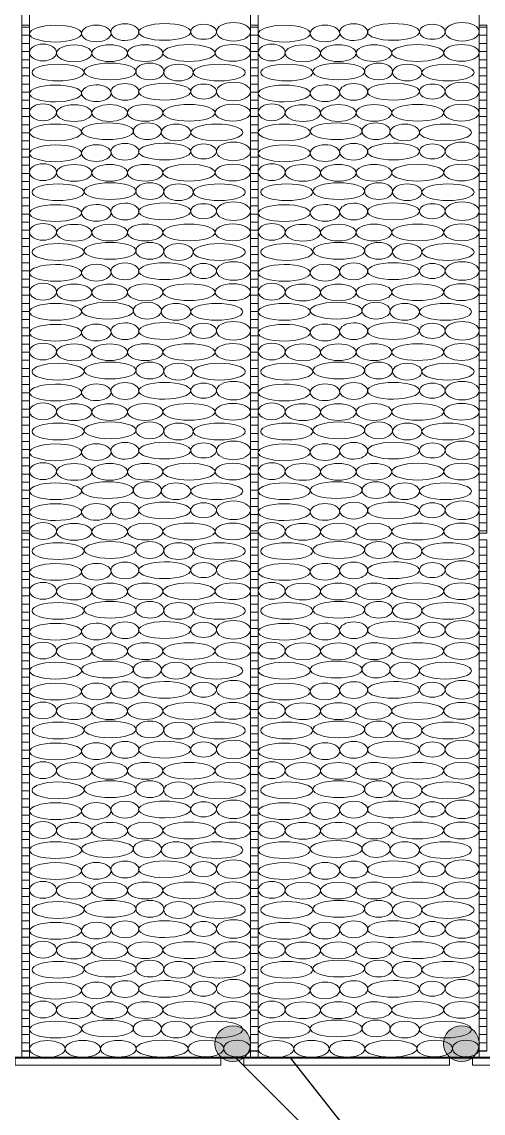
# Model space of a CAD drawing. Header units: inches. Extents: x 523 to 1492, y 69 to 539.
# Drawn here: x 622.85 to 626.46, y 379.44 to 387.97 of the extents above; entities that cross this region are included whole.
import ezdxf

# ---------------------------------------------------------------- set-up
doc = ezdxf.new("R2010")
doc.units = ezdxf.units.IN
doc.header["$MEASUREMENT"] = 0
pattern_1 = [(0, (44.6572, 0.01436), (1e-16, 0.3175), [])]
pattern_2 = [(0, (53.58904, 0.01436), (1e-16, 0.3175), [])]
pattern_3 = [(0, (62.52087, 0.01436), (1e-16, 0.3175), [])]

# ---------------------------------------------------------------- blocks, each defined once
blk = doc.blocks.new('S - 140')
at = {"linetype": 'ByBlock', "lineweight": 15}
h = blk.add_hatch(color=7, dxfattribs=at)
edge = h.paths.add_edge_path()
edge.add_arc((1417, -1396.7), 70, 0, 360)
at = {"color": 7, "linetype": 'ByBlock', "lineweight": 15}
blk.add_circle((1417, -1396.7), 70, dxfattribs=at)
blk = doc.blocks.new('Бут.полосы')
at = {"linetype": 'ByBlock', "lineweight": 15}
h = blk.add_hatch(dxfattribs=at)
h.set_pattern_fill('ANSI31', color=22, scale=0.1, angle=315, style=0)
h.set_pattern_definition(pattern_1)
h.paths.add_polyline_path([(1999.92, -4735.691), (1999.62, -4735.691), (1999.62, -4755.546), (1999.92, -4755.546)])
h = blk.add_hatch(dxfattribs=at)
h.set_pattern_fill('ANSI31', color=22, scale=0.1, angle=315, style=0)
h.set_pattern_definition(pattern_2)
h.paths.add_polyline_path([(2008.852, -4735.691), (2008.552, -4735.691), (2008.552, -4755.546), (2008.852, -4755.546)])
h = blk.add_hatch(dxfattribs=at)
h.set_pattern_fill('ANSI31', color=22, scale=0.1, angle=315, style=0)
h.set_pattern_definition(pattern_3)
h.paths.add_polyline_path([(2017.784, -4735.691), (2017.484, -4735.691), (2017.484, -4755.546), (2017.784, -4755.546)])
h = blk.add_hatch(dxfattribs=at)
h.set_pattern_fill('ANSI31', color=22, scale=0.1, angle=315, style=0)
h.set_pattern_definition(pattern_1)
h.paths.add_polyline_path([(1999.92, -4755.806), (1999.62, -4755.806), (1999.62, -4775.784), (1999.92, -4775.784)])
h = blk.add_hatch(dxfattribs=at)
h.set_pattern_fill('ANSI31', color=22, scale=0.1, angle=315, style=0)
h.set_pattern_definition(pattern_2)
h.paths.add_polyline_path([(2008.852, -4755.806), (2008.552, -4755.806), (2008.552, -4775.784), (2008.852, -4775.784)])
h = blk.add_hatch(dxfattribs=at)
h.set_pattern_fill('ANSI31', color=22, scale=0.1, angle=315, style=0)
h.set_pattern_definition(pattern_3)
h.paths.add_polyline_path([(2017.784, -4755.806), (2017.484, -4755.806), (2017.484, -4775.784), (2017.784, -4775.784)])
at = {"color": 7, "linetype": 'ByBlock', "lineweight": 15}
for points in [[(1990.988, -4776.027), (1999.62, -4776.027), (1999.62, -4691.934), (1990.988, -4691.934)], [(1999.92, -4776.027), (2008.552, -4776.027), (2008.552, -4691.934), (1999.92, -4691.934)], [(2008.852, -4776.027), (2017.484, -4776.027), (2017.484, -4691.934), (2008.852, -4691.934)]]:
    blk.add_lwpolyline(points, close=True, dxfattribs=at)
at = {"color": 22, "linetype": 'ByBlock', "lineweight": 15}
for points in [[(1999.92, -4735.691), (1999.62, -4735.691), (1999.62, -4755.546), (1999.92, -4755.546)], [(2008.852, -4735.691), (2008.552, -4735.691), (2008.552, -4755.546), (2008.852, -4755.546)], [(2017.784, -4735.691), (2017.484, -4735.691), (2017.484, -4755.546), (2017.784, -4755.546)], [(1999.92, -4755.806), (1999.62, -4755.806), (1999.62, -4775.784), (1999.92, -4775.784)], [(2008.852, -4755.806), (2008.552, -4755.806), (2008.552, -4775.784), (2008.852, -4775.784)], [(2017.784, -4755.806), (2017.484, -4755.806), (2017.484, -4775.784), (2017.784, -4775.784)], [(2007.385, -4776.327), (2007.385, -4776.027), (1999.358, -4776.027), (1999.358, -4776.327)], [(2016.317, -4776.327), (2016.317, -4776.027), (2008.29, -4776.027), (2008.29, -4776.327)], [(2025.249, -4776.327), (2025.249, -4776.027), (2017.221, -4776.027), (2017.221, -4776.327)]]:
    blk.add_lwpolyline(points, close=True, dxfattribs=at)
at = {"color": 253, "linetype": 'ByBlock', "lineweight": 15, "extrusion": (0, 0, -1)}
for centre, major_axis, ratio in [((2000.936, -4736.021), (-1.016, -0.005), 0.322367), ((2003.646, -4735.962), (-0.549, -0.003), 0.596748), ((2005.198, -4735.954), (-1.016, -0.005), 0.322367), ((2009.868, -4736.021), (-1.016, -0.005), 0.322367), ((2012.578, -4735.962), (-0.549, -0.003), 0.596748), ((2014.13, -4735.954), (-1.016, -0.005), 0.322367), ((2005.738, -4737.543), (-0.575, 0), 0.569135), ((2014.67, -4737.543), (-0.575, 0), 0.569135), ((2003.646, -4738.298), (-0.549, -0.003), 0.596748), ((2005.198, -4738.29), (-1.016, -0.005), 0.322367), ((2012.578, -4738.298), (-0.549, -0.003), 0.596748), ((2014.13, -4738.29), (-1.016, -0.005), 0.322367), ((2000.936, -4738.358), (-1.016, -0.005), 0.322367), ((2009.868, -4738.358), (-1.016, -0.005), 0.322367), ((2005.639, -4739.88), (-0.575, 0), 0.569135), ((2014.571, -4739.88), (-0.575, 0), 0.569135), ((2000.936, -4740.697), (-1.016, -0.005), 0.322367), ((2003.646, -4740.637), (-0.549, -0.003), 0.596748), ((2005.198, -4740.629), (-1.016, -0.005), 0.322367), ((2009.868, -4740.697), (-1.016, -0.005), 0.322367), ((2012.578, -4740.637), (-0.549, -0.003), 0.596748), ((2014.13, -4740.629), (-1.016, -0.005), 0.322367), ((2005.738, -4742.219), (-0.575, 0), 0.569135), ((2014.67, -4742.219), (-0.575, 0), 0.569135), ((2003.646, -4742.974), (-0.549, -0.003), 0.596748), ((2005.198, -4742.966), (-1.016, -0.005), 0.322367), ((2012.578, -4742.974), (-0.549, -0.003), 0.596748), ((2014.13, -4742.966), (-1.016, -0.005), 0.322367), ((2000.936, -4743.033), (-1.016, -0.005), 0.322367), ((2009.868, -4743.033), (-1.016, -0.005), 0.322367), ((2005.738, -4744.556), (-0.575, 0), 0.569135), ((2014.67, -4744.556), (-0.575, 0), 0.569135), ((2000.936, -4745.37), (-1.016, -0.005), 0.322367), ((2003.646, -4745.311), (-0.549, -0.003), 0.596748), ((2005.198, -4745.303), (-1.016, -0.005), 0.322367), ((2009.868, -4745.37), (-1.016, -0.005), 0.322367), ((2012.578, -4745.311), (-0.549, -0.003), 0.596748), ((2014.13, -4745.303), (-1.016, -0.005), 0.322367), ((2005.639, -4746.892), (-0.575, 0), 0.569135), ((2014.571, -4746.892), (-0.575, 0), 0.569135), ((2000.936, -4747.709), (-1.016, -0.005), 0.322367), ((2003.646, -4747.65), (-0.549, -0.003), 0.596748), ((2005.198, -4747.642), (-1.016, -0.005), 0.322367), ((2009.868, -4747.709), (-1.016, -0.005), 0.322367), ((2012.578, -4747.65), (-0.549, -0.003), 0.596748), ((2014.13, -4747.642), (-1.016, -0.005), 0.322367), ((2005.738, -4749.231), (-0.575, 0), 0.569135), ((2014.67, -4749.231), (-0.575, 0), 0.569135), ((2000.936, -4750.046), (-1.016, -0.005), 0.322367), ((2003.646, -4749.986), (-0.549, -0.003), 0.596748), ((2005.198, -4749.978), (-1.016, -0.005), 0.322367), ((2009.868, -4750.046), (-1.016, -0.005), 0.322367), ((2012.578, -4749.986), (-0.549, -0.003), 0.596748), ((2014.13, -4749.978), (-1.016, -0.005), 0.322367), ((2005.738, -4751.568), (-0.575, 0), 0.569135), ((2014.67, -4751.568), (-0.575, 0), 0.569135), ((2000.936, -4752.382), (-1.016, -0.005), 0.322367), ((2003.646, -4752.323), (-0.549, -0.003), 0.596748), ((2005.198, -4752.315), (-1.016, -0.005), 0.322367), ((2009.868, -4752.382), (-1.016, -0.005), 0.322367), ((2012.578, -4752.323), (-0.549, -0.003), 0.596748), ((2014.13, -4752.315), (-1.016, -0.005), 0.322367), ((2005.639, -4753.905), (-0.575, 0), 0.569135), ((2014.571, -4753.905), (-0.575, 0), 0.569135), ((2000.936, -4754.721), (-1.016, -0.005), 0.322367), ((2003.646, -4754.662), (-0.549, -0.003), 0.596748), ((2005.198, -4754.654), (-1.016, -0.005), 0.322367), ((2009.868, -4754.721), (-1.016, -0.005), 0.322367), ((2012.578, -4754.662), (-0.549, -0.003), 0.596748), ((2014.13, -4754.654), (-1.016, -0.005), 0.322367), ((2005.738, -4756.244), (-0.575, 0), 0.569135), ((2014.67, -4756.244), (-0.575, 0), 0.569135), ((2000.936, -4757.058), (-1.016, -0.005), 0.322367), ((2003.646, -4756.999), (-0.549, -0.003), 0.596748), ((2005.198, -4756.991), (-1.016, -0.005), 0.322367), ((2009.868, -4757.058), (-1.016, -0.005), 0.322367), ((2012.578, -4756.999), (-0.549, -0.003), 0.596748), ((2014.13, -4756.991), (-1.016, -0.005), 0.322367), ((2005.738, -4758.58), (-0.575, 0), 0.569135), ((2014.67, -4758.58), (-0.575, 0), 0.569135), ((2000.936, -4759.395), (-1.016, -0.005), 0.322367), ((2003.646, -4759.336), (-0.549, -0.003), 0.596748), ((2005.198, -4759.327), (-1.016, -0.005), 0.322367), ((2009.868, -4759.395), (-1.016, -0.005), 0.322367), ((2012.578, -4759.336), (-0.549, -0.003), 0.596748), ((2014.13, -4759.327), (-1.016, -0.005), 0.322367), ((2005.639, -4760.917), (-0.575, 0), 0.569135), ((2014.571, -4760.917), (-0.575, 0), 0.569135), ((2000.936, -4761.734), (-1.016, -0.005), 0.322367), ((2003.646, -4761.675), (-0.549, -0.003), 0.596748), ((2005.198, -4761.667), (-1.016, -0.005), 0.322367), ((2009.868, -4761.734), (-1.016, -0.005), 0.322367), ((2012.578, -4761.675), (-0.549, -0.003), 0.596748), ((2014.13, -4761.667), (-1.016, -0.005), 0.322367), ((2005.738, -4763.256), (-0.575, 0), 0.569135), ((2014.67, -4763.256), (-0.575, 0), 0.569135), ((2000.936, -4764.071), (-1.016, -0.005), 0.322367), ((2003.646, -4764.011), (-0.549, -0.003), 0.596748), ((2005.198, -4764.003), (-1.016, -0.005), 0.322367), ((2009.868, -4764.071), (-1.016, -0.005), 0.322367), ((2012.578, -4764.011), (-0.549, -0.003), 0.596748), ((2014.13, -4764.003), (-1.016, -0.005), 0.322367), ((2005.738, -4765.593), (-0.575, 0), 0.569135), ((2014.67, -4765.593), (-0.575, 0), 0.569135), ((2000.936, -4766.407), (-1.016, -0.005), 0.322367), ((2003.646, -4766.348), (-0.549, -0.003), 0.596748), ((2005.198, -4766.34), (-1.016, -0.005), 0.322367), ((2009.868, -4766.407), (-1.016, -0.005), 0.322367), ((2012.578, -4766.348), (-0.549, -0.003), 0.596748), ((2014.13, -4766.34), (-1.016, -0.005), 0.322367), ((2005.639, -4767.929), (-0.575, 0), 0.569135), ((2014.571, -4767.929), (-0.575, 0), 0.569135), ((2000.936, -4768.746), (-1.016, -0.005), 0.322367), ((2003.646, -4768.687), (-0.549, -0.003), 0.596748), ((2005.198, -4768.679), (-1.016, -0.005), 0.322367), ((2009.868, -4768.746), (-1.016, -0.005), 0.322367), ((2012.578, -4768.687), (-0.549, -0.003), 0.596748), ((2014.13, -4768.679), (-1.016, -0.005), 0.322367), ((2005.738, -4770.269), (-0.575, 0), 0.569135), ((2014.67, -4770.269), (-0.575, 0), 0.569135), ((2000.936, -4771.083), (-1.016, -0.005), 0.322367), ((2003.646, -4771.024), (-0.549, -0.003), 0.596748), ((2005.198, -4771.016), (-1.016, -0.005), 0.322367), ((2009.868, -4771.083), (-1.016, -0.005), 0.322367), ((2012.578, -4771.024), (-0.549, -0.003), 0.596748), ((2014.13, -4771.016), (-1.016, -0.005), 0.322367), ((2005.738, -4772.605), (-0.575, 0), 0.569135), ((2014.67, -4772.605), (-0.575, 0), 0.569135), ((2000.936, -4773.42), (-1.016, -0.005), 0.322367), ((2003.646, -4773.36), (-0.549, -0.003), 0.596748), ((2005.198, -4773.352), (-1.016, -0.005), 0.322367), ((2009.868, -4773.42), (-1.016, -0.005), 0.322367), ((2012.578, -4773.36), (-0.549, -0.003), 0.596748), ((2014.13, -4773.352), (-1.016, -0.005), 0.322367), ((2005.639, -4774.942), (-0.575, 0), 0.569135), ((2014.571, -4774.942), (-0.575, 0), 0.569135)]:
    blk.add_ellipse(centre, major_axis=major_axis, ratio=ratio, dxfattribs=at)
at = {"color": 253, "linetype": 'ByBlock', "lineweight": 15}
for centre, major_axis, ratio in [((2002.527, -4736.013), (0.575, 0.003), 0.569135), ((2006.716, -4735.948), (-0.502, 0), 0.586261), ((2007.885, -4735.948), (-0.667, 0), 0.543772), ((2011.459, -4736.013), (0.575, 0.003), 0.569135), ((2015.648, -4735.948), (-0.502, 0), 0.586261), ((2016.817, -4735.948), (-0.667, 0), 0.543772), ((2000.448, -4736.757), (-0.525, 0), 0.625314), ((2001.663, -4736.789), (0.694, 0), 0.47197), ((2003.051, -4736.785), (0.694, 0), 0.47197), ((2004.438, -4736.781), (0.694, 0), 0.47197), ((2006.148, -4736.778), (1.016, 0), 0.322367), ((2007.858, -4736.774), (0.694, 0), 0.47197), ((2009.379, -4736.757), (-0.525, 0), 0.625314), ((2010.595, -4736.789), (0.694, 0), 0.47197), ((2011.982, -4736.785), (0.694, 0), 0.47197), ((2013.37, -4736.781), (0.694, 0), 0.47197), ((2015.08, -4736.778), (1.016, 0), 0.322367), ((2016.79, -4736.774), (0.694, 0), 0.47197), ((2001.035, -4737.543), (1.016, 0), 0.322367), ((2003.067, -4737.498), (1.016, 0), 0.322367), ((2004.619, -4737.498), (0.549, 0), 0.596748), ((2007.329, -4737.543), (1.016, 0), 0.322367), ((2009.967, -4737.543), (1.016, 0), 0.322367), ((2011.999, -4737.498), (1.016, 0), 0.322367), ((2013.55, -4737.498), (0.549, 0), 0.596748), ((2016.261, -4737.543), (1.016, 0), 0.322367), ((2006.716, -4738.284), (-0.502, 0), 0.586261), ((2007.885, -4738.284), (-0.667, 0), 0.543772), ((2015.648, -4738.284), (-0.502, 0), 0.586261), ((2016.817, -4738.284), (-0.667, 0), 0.543772), ((2002.527, -4738.349), (0.575, 0.003), 0.569135), ((2011.459, -4738.349), (0.575, 0.003), 0.569135), ((2000.448, -4739.094), (-0.525, 0), 0.625314), ((2001.663, -4739.125), (0.694, 0), 0.47197), ((2003.051, -4739.121), (0.694, 0), 0.47197), ((2004.438, -4739.118), (0.694, 0), 0.47197), ((2006.148, -4739.114), (1.016, 0), 0.322367), ((2007.858, -4739.111), (0.694, 0), 0.47197), ((2009.379, -4739.094), (-0.525, 0), 0.625314), ((2010.595, -4739.125), (0.694, 0), 0.47197), ((2011.982, -4739.121), (0.694, 0), 0.47197), ((2013.37, -4739.118), (0.694, 0), 0.47197), ((2015.08, -4739.114), (1.016, 0), 0.322367), ((2016.79, -4739.111), (0.694, 0), 0.47197), ((2000.936, -4739.88), (1.016, 0), 0.322367), ((2002.968, -4739.835), (1.016, 0), 0.322367), ((2004.52, -4739.835), (0.549, 0), 0.596748), ((2007.23, -4739.88), (1.016, 0), 0.322367), ((2009.868, -4739.88), (1.016, 0), 0.322367), ((2011.9, -4739.835), (1.016, 0), 0.322367), ((2013.452, -4739.835), (0.549, 0), 0.596748), ((2016.162, -4739.88), (1.016, 0), 0.322367), ((2002.527, -4740.688), (0.575, 0.003), 0.569135), ((2006.716, -4740.623), (-0.502, 0), 0.586261), ((2007.885, -4740.623), (-0.667, 0), 0.543772), ((2011.459, -4740.688), (0.575, 0.003), 0.569135), ((2015.648, -4740.623), (-0.502, 0), 0.586261), ((2016.817, -4740.623), (-0.667, 0), 0.543772), ((2000.448, -4741.433), (-0.525, 0), 0.625314), ((2001.663, -4741.464), (0.694, 0), 0.47197), ((2003.051, -4741.461), (0.694, 0), 0.47197), ((2004.438, -4741.457), (0.694, 0), 0.47197), ((2006.148, -4741.454), (1.016, 0), 0.322367), ((2007.858, -4741.45), (0.694, 0), 0.47197), ((2009.379, -4741.433), (-0.525, 0), 0.625314), ((2010.595, -4741.464), (0.694, 0), 0.47197), ((2011.982, -4741.461), (0.694, 0), 0.47197), ((2013.37, -4741.457), (0.694, 0), 0.47197), ((2015.08, -4741.454), (1.016, 0), 0.322367), ((2016.79, -4741.45), (0.694, 0), 0.47197), ((2001.035, -4742.219), (1.016, 0), 0.322367), ((2003.067, -4742.174), (1.016, 0), 0.322367), ((2004.619, -4742.174), (0.549, 0), 0.596748), ((2007.329, -4742.219), (1.016, 0), 0.322367), ((2009.967, -4742.219), (1.016, 0), 0.322367), ((2011.999, -4742.174), (1.016, 0), 0.322367), ((2013.55, -4742.174), (0.549, 0), 0.596748), ((2016.261, -4742.219), (1.016, 0), 0.322367), ((2006.716, -4742.96), (-0.502, 0), 0.586261), ((2007.885, -4742.96), (-0.667, 0), 0.543772), ((2015.648, -4742.96), (-0.502, 0), 0.586261), ((2016.817, -4742.96), (-0.667, 0), 0.543772), ((2002.527, -4743.025), (0.575, 0.003), 0.569135), ((2011.459, -4743.025), (0.575, 0.003), 0.569135), ((2000.448, -4743.77), (-0.525, 0), 0.625314), ((2001.663, -4743.801), (0.694, 0), 0.47197), ((2003.051, -4743.797), (0.694, 0), 0.47197), ((2004.438, -4743.793), (0.694, 0), 0.47197), ((2006.148, -4743.79), (1.016, 0), 0.322367), ((2007.858, -4743.787), (0.694, 0), 0.47197), ((2009.379, -4743.77), (-0.525, 0), 0.625314), ((2010.595, -4743.801), (0.694, 0), 0.47197), ((2011.982, -4743.797), (0.694, 0), 0.47197), ((2013.37, -4743.793), (0.694, 0), 0.47197), ((2015.08, -4743.79), (1.016, 0), 0.322367), ((2016.79, -4743.787), (0.694, 0), 0.47197), ((2001.035, -4744.556), (1.016, 0), 0.322367), ((2003.067, -4744.51), (1.016, 0), 0.322367), ((2004.619, -4744.51), (0.549, 0), 0.596748), ((2007.329, -4744.556), (1.016, 0), 0.322367), ((2009.967, -4744.556), (1.016, 0), 0.322367), ((2011.999, -4744.51), (1.016, 0), 0.322367), ((2013.55, -4744.51), (0.549, 0), 0.596748), ((2016.261, -4744.556), (1.016, 0), 0.322367), ((2002.527, -4745.362), (0.575, 0.003), 0.569135), ((2006.716, -4745.297), (-0.502, 0), 0.586261), ((2007.885, -4745.297), (-0.667, 0), 0.543772), ((2011.459, -4745.362), (0.575, 0.003), 0.569135), ((2015.648, -4745.297), (-0.502, 0), 0.586261), ((2016.817, -4745.297), (-0.667, 0), 0.543772), ((2000.448, -4746.107), (-0.525, 0), 0.625314), ((2001.663, -4746.138), (0.694, 0), 0.47197), ((2003.051, -4746.134), (0.694, 0), 0.47197), ((2004.438, -4746.13), (0.694, 0), 0.47197), ((2006.148, -4746.127), (1.016, 0), 0.322367), ((2007.858, -4746.123), (0.694, 0), 0.47197), ((2009.379, -4746.107), (-0.525, 0), 0.625314), ((2010.595, -4746.138), (0.694, 0), 0.47197), ((2011.982, -4746.134), (0.694, 0), 0.47197), ((2013.37, -4746.13), (0.694, 0), 0.47197), ((2015.08, -4746.127), (1.016, 0), 0.322367), ((2016.79, -4746.123), (0.694, 0), 0.47197), ((2002.968, -4746.847), (1.016, 0), 0.322367), ((2004.52, -4746.847), (0.549, 0), 0.596748), ((2011.9, -4746.847), (1.016, 0), 0.322367), ((2013.452, -4746.847), (0.549, 0), 0.596748), ((2000.936, -4746.892), (1.016, 0), 0.322367), ((2007.23, -4746.892), (1.016, 0), 0.322367), ((2009.868, -4746.892), (1.016, 0), 0.322367), ((2016.162, -4746.892), (1.016, 0), 0.322367), ((2002.527, -4747.701), (0.575, 0.003), 0.569135), ((2006.716, -4747.636), (-0.502, 0), 0.586261), ((2007.885, -4747.636), (-0.667, 0), 0.543772), ((2011.459, -4747.701), (0.575, 0.003), 0.569135), ((2015.648, -4747.636), (-0.502, 0), 0.586261), ((2016.817, -4747.636), (-0.667, 0), 0.543772), ((2000.448, -4748.446), (-0.525, 0), 0.625314), ((2001.663, -4748.477), (0.694, 0), 0.47197), ((2003.051, -4748.473), (0.694, 0), 0.47197), ((2004.438, -4748.469), (0.694, 0), 0.47197), ((2006.148, -4748.466), (1.016, 0), 0.322367), ((2007.858, -4748.462), (0.694, 0), 0.47197), ((2009.379, -4748.446), (-0.525, 0), 0.625314), ((2010.595, -4748.477), (0.694, 0), 0.47197), ((2011.982, -4748.473), (0.694, 0), 0.47197), ((2013.37, -4748.469), (0.694, 0), 0.47197), ((2015.08, -4748.466), (1.016, 0), 0.322367), ((2016.79, -4748.462), (0.694, 0), 0.47197), ((2001.035, -4749.231), (1.016, 0), 0.322367), ((2003.067, -4749.186), (1.016, 0), 0.322367), ((2004.619, -4749.186), (0.549, 0), 0.596748), ((2007.329, -4749.231), (1.016, 0), 0.322367), ((2009.967, -4749.231), (1.016, 0), 0.322367), ((2011.999, -4749.186), (1.016, 0), 0.322367), ((2013.55, -4749.186), (0.549, 0), 0.596748), ((2016.261, -4749.231), (1.016, 0), 0.322367), ((2002.527, -4750.037), (0.575, 0.003), 0.569135), ((2006.716, -4749.972), (-0.502, 0), 0.586261), ((2007.885, -4749.972), (-0.667, 0), 0.543772), ((2011.459, -4750.037), (0.575, 0.003), 0.569135), ((2015.648, -4749.972), (-0.502, 0), 0.586261), ((2016.817, -4749.972), (-0.667, 0), 0.543772), ((2000.448, -4750.782), (-0.525, 0), 0.625314), ((2001.663, -4750.813), (0.694, 0), 0.47197), ((2003.051, -4750.81), (0.694, 0), 0.47197), ((2004.438, -4750.806), (0.694, 0), 0.47197), ((2006.148, -4750.803), (1.016, 0), 0.322367), ((2007.858, -4750.799), (0.694, 0), 0.47197), ((2009.379, -4750.782), (-0.525, 0), 0.625314), ((2010.595, -4750.813), (0.694, 0), 0.47197), ((2011.982, -4750.81), (0.694, 0), 0.47197), ((2013.37, -4750.806), (0.694, 0), 0.47197), ((2015.08, -4750.803), (1.016, 0), 0.322367), ((2016.79, -4750.799), (0.694, 0), 0.47197), ((2003.067, -4751.523), (1.016, 0), 0.322367), ((2004.619, -4751.523), (0.549, 0), 0.596748), ((2011.999, -4751.523), (1.016, 0), 0.322367), ((2013.55, -4751.523), (0.549, 0), 0.596748), ((2001.035, -4751.568), (1.016, 0), 0.322367), ((2007.329, -4751.568), (1.016, 0), 0.322367), ((2009.967, -4751.568), (1.016, 0), 0.322367), ((2016.261, -4751.568), (1.016, 0), 0.322367), ((2002.527, -4752.374), (0.575, 0.003), 0.569135), ((2006.716, -4752.309), (-0.502, 0), 0.586261), ((2007.885, -4752.309), (-0.667, 0), 0.543772), ((2011.459, -4752.374), (0.575, 0.003), 0.569135), ((2015.648, -4752.309), (-0.502, 0), 0.586261), ((2016.817, -4752.309), (-0.667, 0), 0.543772), ((2000.448, -4753.119), (-0.525, 0), 0.625314), ((2001.663, -4753.15), (0.694, 0), 0.47197), ((2003.051, -4753.146), (0.694, 0), 0.47197), ((2004.438, -4753.142), (0.694, 0), 0.47197), ((2006.148, -4753.139), (1.016, 0), 0.322367), ((2007.858, -4753.136), (0.694, 0), 0.47197), ((2009.379, -4753.119), (-0.525, 0), 0.625314), ((2010.595, -4753.15), (0.694, 0), 0.47197), ((2011.982, -4753.146), (0.694, 0), 0.47197), ((2013.37, -4753.142), (0.694, 0), 0.47197), ((2015.08, -4753.139), (1.016, 0), 0.322367), ((2016.79, -4753.136), (0.694, 0), 0.47197), ((2000.936, -4753.905), (1.016, 0), 0.322367), ((2002.968, -4753.859), (1.016, 0), 0.322367), ((2004.52, -4753.859), (0.549, 0), 0.596748), ((2007.23, -4753.905), (1.016, 0), 0.322367), ((2009.868, -4753.905), (1.016, 0), 0.322367), ((2011.9, -4753.859), (1.016, 0), 0.322367), ((2013.452, -4753.859), (0.549, 0), 0.596748), ((2016.162, -4753.905), (1.016, 0), 0.322367), ((2002.527, -4754.713), (0.575, 0.003), 0.569135), ((2006.716, -4754.648), (-0.502, 0), 0.586261), ((2007.885, -4754.648), (-0.667, 0), 0.543772), ((2011.459, -4754.713), (0.575, 0.003), 0.569135), ((2015.648, -4754.648), (-0.502, 0), 0.586261), ((2016.817, -4754.648), (-0.667, 0), 0.543772), ((2000.448, -4755.458), (-0.525, 0), 0.625314), ((2001.663, -4755.489), (0.694, 0), 0.47197), ((2003.051, -4755.485), (0.694, 0), 0.47197), ((2004.438, -4755.482), (0.694, 0), 0.47197), ((2006.148, -4755.478), (1.016, 0), 0.322367), ((2007.858, -4755.475), (0.694, 0), 0.47197), ((2009.379, -4755.458), (-0.525, 0), 0.625314), ((2010.595, -4755.489), (0.694, 0), 0.47197), ((2011.982, -4755.485), (0.694, 0), 0.47197), ((2013.37, -4755.482), (0.694, 0), 0.47197), ((2015.08, -4755.478), (1.016, 0), 0.322367), ((2016.79, -4755.475), (0.694, 0), 0.47197), ((2003.067, -4756.199), (1.016, 0), 0.322367), ((2004.619, -4756.199), (0.549, 0), 0.596748), ((2011.999, -4756.199), (1.016, 0), 0.322367), ((2013.55, -4756.199), (0.549, 0), 0.596748), ((2001.035, -4756.244), (1.016, 0), 0.322367), ((2007.329, -4756.244), (1.016, 0), 0.322367), ((2009.967, -4756.244), (1.016, 0), 0.322367), ((2016.261, -4756.244), (1.016, 0), 0.322367), ((2002.527, -4757.05), (0.575, 0.003), 0.569135), ((2006.716, -4756.985), (-0.502, 0), 0.586261), ((2007.885, -4756.985), (-0.667, 0), 0.543772), ((2011.459, -4757.05), (0.575, 0.003), 0.569135), ((2015.648, -4756.985), (-0.502, 0), 0.586261), ((2016.817, -4756.985), (-0.667, 0), 0.543772), ((2000.448, -4757.795), (-0.525, 0), 0.625314), ((2001.663, -4757.826), (0.694, 0), 0.47197), ((2003.051, -4757.822), (0.694, 0), 0.47197), ((2004.438, -4757.818), (0.694, 0), 0.47197), ((2006.148, -4757.815), (1.016, 0), 0.322367), ((2007.858, -4757.811), (0.694, 0), 0.47197), ((2009.379, -4757.795), (-0.525, 0), 0.625314), ((2010.595, -4757.826), (0.694, 0), 0.47197), ((2011.982, -4757.822), (0.694, 0), 0.47197), ((2013.37, -4757.818), (0.694, 0), 0.47197), ((2015.08, -4757.815), (1.016, 0), 0.322367), ((2016.79, -4757.811), (0.694, 0), 0.47197), ((2001.035, -4758.58), (1.016, 0), 0.322367), ((2003.067, -4758.535), (1.016, 0), 0.322367), ((2004.619, -4758.535), (0.549, 0), 0.596748), ((2007.329, -4758.58), (1.016, 0), 0.322367), ((2009.967, -4758.58), (1.016, 0), 0.322367), ((2011.999, -4758.535), (1.016, 0), 0.322367), ((2013.55, -4758.535), (0.549, 0), 0.596748), ((2016.261, -4758.58), (1.016, 0), 0.322367), ((2002.527, -4759.387), (0.575, 0.003), 0.569135), ((2006.716, -4759.321), (-0.502, 0), 0.586261), ((2007.885, -4759.321), (-0.667, 0), 0.543772), ((2011.459, -4759.387), (0.575, 0.003), 0.569135), ((2015.648, -4759.321), (-0.502, 0), 0.586261), ((2016.817, -4759.321), (-0.667, 0), 0.543772), ((2000.448, -4760.131), (-0.525, 0), 0.625314), ((2001.663, -4760.162), (0.694, 0), 0.47197), ((2003.051, -4760.159), (0.694, 0), 0.47197), ((2004.438, -4760.155), (0.694, 0), 0.47197), ((2006.148, -4760.152), (1.016, 0), 0.322367), ((2007.858, -4760.148), (0.694, 0), 0.47197), ((2009.379, -4760.131), (-0.525, 0), 0.625314), ((2010.595, -4760.162), (0.694, 0), 0.47197), ((2011.982, -4760.159), (0.694, 0), 0.47197), ((2013.37, -4760.155), (0.694, 0), 0.47197), ((2015.08, -4760.152), (1.016, 0), 0.322367), ((2016.79, -4760.148), (0.694, 0), 0.47197), ((2000.936, -4760.917), (1.016, 0), 0.322367), ((2002.968, -4760.872), (1.016, 0), 0.322367), ((2004.52, -4760.872), (0.549, 0), 0.596748), ((2007.23, -4760.917), (1.016, 0), 0.322367), ((2009.868, -4760.917), (1.016, 0), 0.322367), ((2011.9, -4760.872), (1.016, 0), 0.322367), ((2013.452, -4760.872), (0.549, 0), 0.596748), ((2016.162, -4760.917), (1.016, 0), 0.322367), ((2002.527, -4761.726), (0.575, 0.003), 0.569135), ((2006.716, -4761.661), (-0.502, 0), 0.586261), ((2007.885, -4761.661), (-0.667, 0), 0.543772), ((2011.459, -4761.726), (0.575, 0.003), 0.569135), ((2015.648, -4761.661), (-0.502, 0), 0.586261), ((2016.817, -4761.661), (-0.667, 0), 0.543772), ((2000.448, -4762.47), (-0.525, 0), 0.625314), ((2001.663, -4762.502), (0.694, 0), 0.47197), ((2003.051, -4762.498), (0.694, 0), 0.47197), ((2004.438, -4762.494), (0.694, 0), 0.47197), ((2006.148, -4762.491), (1.016, 0), 0.322367), ((2007.858, -4762.487), (0.694, 0), 0.47197), ((2009.379, -4762.47), (-0.525, 0), 0.625314), ((2010.595, -4762.502), (0.694, 0), 0.47197), ((2011.982, -4762.498), (0.694, 0), 0.47197), ((2013.37, -4762.494), (0.694, 0), 0.47197), ((2015.08, -4762.491), (1.016, 0), 0.322367), ((2016.79, -4762.487), (0.694, 0), 0.47197), ((2001.035, -4763.256), (1.016, 0), 0.322367), ((2003.067, -4763.211), (1.016, 0), 0.322367), ((2004.619, -4763.211), (0.549, 0), 0.596748), ((2007.329, -4763.256), (1.016, 0), 0.322367), ((2009.967, -4763.256), (1.016, 0), 0.322367), ((2011.999, -4763.211), (1.016, 0), 0.322367), ((2013.55, -4763.211), (0.549, 0), 0.596748), ((2016.261, -4763.256), (1.016, 0), 0.322367), ((2002.527, -4764.062), (0.575, 0.003), 0.569135), ((2006.716, -4763.997), (-0.502, 0), 0.586261), ((2007.885, -4763.997), (-0.667, 0), 0.543772), ((2011.459, -4764.062), (0.575, 0.003), 0.569135), ((2015.648, -4763.997), (-0.502, 0), 0.586261), ((2016.817, -4763.997), (-0.667, 0), 0.543772), ((2000.448, -4764.807), (-0.525, 0), 0.625314), ((2001.663, -4764.838), (0.694, 0), 0.47197), ((2003.051, -4764.834), (0.694, 0), 0.47197), ((2004.438, -4764.831), (0.694, 0), 0.47197), ((2006.148, -4764.828), (1.016, 0), 0.322367), ((2007.858, -4764.824), (0.694, 0), 0.47197), ((2009.379, -4764.807), (-0.525, 0), 0.625314), ((2010.595, -4764.838), (0.694, 0), 0.47197), ((2011.982, -4764.834), (0.694, 0), 0.47197), ((2013.37, -4764.831), (0.694, 0), 0.47197), ((2015.08, -4764.828), (1.016, 0), 0.322367), ((2016.79, -4764.824), (0.694, 0), 0.47197), ((2001.035, -4765.593), (1.016, 0), 0.322367), ((2003.067, -4765.548), (1.016, 0), 0.322367), ((2004.619, -4765.548), (0.549, 0), 0.596748), ((2007.329, -4765.593), (1.016, 0), 0.322367), ((2009.967, -4765.593), (1.016, 0), 0.322367), ((2011.999, -4765.548), (1.016, 0), 0.322367), ((2013.55, -4765.548), (0.549, 0), 0.596748), ((2016.261, -4765.593), (1.016, 0), 0.322367), ((2002.527, -4766.399), (0.575, 0.003), 0.569135), ((2006.716, -4766.334), (-0.502, 0), 0.586261), ((2007.885, -4766.334), (-0.667, 0), 0.543772), ((2011.459, -4766.399), (0.575, 0.003), 0.569135), ((2015.648, -4766.334), (-0.502, 0), 0.586261), ((2016.817, -4766.334), (-0.667, 0), 0.543772), ((2000.448, -4767.144), (-0.525, 0), 0.625314), ((2001.663, -4767.175), (0.694, 0), 0.47197), ((2003.051, -4767.171), (0.694, 0), 0.47197), ((2004.438, -4767.167), (0.694, 0), 0.47197), ((2006.148, -4767.164), (1.016, 0), 0.322367), ((2007.858, -4767.161), (0.694, 0), 0.47197), ((2009.379, -4767.144), (-0.525, 0), 0.625314), ((2010.595, -4767.175), (0.694, 0), 0.47197), ((2011.982, -4767.171), (0.694, 0), 0.47197), ((2013.37, -4767.167), (0.694, 0), 0.47197), ((2015.08, -4767.164), (1.016, 0), 0.322367), ((2016.79, -4767.161), (0.694, 0), 0.47197), ((2000.936, -4767.929), (1.016, 0), 0.322367), ((2002.968, -4767.884), (1.016, 0), 0.322367), ((2004.52, -4767.884), (0.549, 0), 0.596748), ((2007.23, -4767.929), (1.016, 0), 0.322367), ((2009.868, -4767.929), (1.016, 0), 0.322367), ((2011.9, -4767.884), (1.016, 0), 0.322367), ((2013.452, -4767.884), (0.549, 0), 0.596748), ((2016.162, -4767.929), (1.016, 0), 0.322367), ((2002.527, -4768.738), (0.575, 0.003), 0.569135), ((2006.716, -4768.673), (-0.502, 0), 0.586261), ((2007.885, -4768.673), (-0.667, 0), 0.543772), ((2011.459, -4768.738), (0.575, 0.003), 0.569135), ((2015.648, -4768.673), (-0.502, 0), 0.586261), ((2016.817, -4768.673), (-0.667, 0), 0.543772), ((2000.448, -4769.483), (-0.525, 0), 0.625314), ((2001.663, -4769.514), (0.694, 0), 0.47197), ((2003.051, -4769.51), (0.694, 0), 0.47197), ((2004.438, -4769.506), (0.694, 0), 0.47197), ((2006.148, -4769.503), (1.016, 0), 0.322367), ((2007.858, -4769.5), (0.694, 0), 0.47197), ((2009.379, -4769.483), (-0.525, 0), 0.625314), ((2010.595, -4769.514), (0.694, 0), 0.47197), ((2011.982, -4769.51), (0.694, 0), 0.47197), ((2013.37, -4769.506), (0.694, 0), 0.47197), ((2015.08, -4769.503), (1.016, 0), 0.322367), ((2016.79, -4769.5), (0.694, 0), 0.47197), ((2001.035, -4770.269), (1.016, 0), 0.322367), ((2003.067, -4770.223), (1.016, 0), 0.322367), ((2004.619, -4770.223), (0.549, 0), 0.596748), ((2007.329, -4770.269), (1.016, 0), 0.322367), ((2009.967, -4770.269), (1.016, 0), 0.322367), ((2011.999, -4770.223), (1.016, 0), 0.322367), ((2013.55, -4770.223), (0.549, 0), 0.596748), ((2016.261, -4770.269), (1.016, 0), 0.322367), ((2002.527, -4771.075), (0.575, 0.003), 0.569135), ((2006.716, -4771.01), (-0.502, 0), 0.586261), ((2007.885, -4771.01), (-0.667, 0), 0.543772), ((2011.459, -4771.075), (0.575, 0.003), 0.569135), ((2015.648, -4771.01), (-0.502, 0), 0.586261), ((2016.817, -4771.01), (-0.667, 0), 0.543772), ((2000.448, -4771.82), (-0.525, 0), 0.625314), ((2001.663, -4771.851), (0.694, 0), 0.47197), ((2003.051, -4771.847), (0.694, 0), 0.47197), ((2004.438, -4771.843), (0.694, 0), 0.47197), ((2006.148, -4771.84), (1.016, 0), 0.322367), ((2007.858, -4771.836), (0.694, 0), 0.47197), ((2009.379, -4771.82), (-0.525, 0), 0.625314), ((2010.595, -4771.851), (0.694, 0), 0.47197), ((2011.982, -4771.847), (0.694, 0), 0.47197), ((2013.37, -4771.843), (0.694, 0), 0.47197), ((2015.08, -4771.84), (1.016, 0), 0.322367), ((2016.79, -4771.836), (0.694, 0), 0.47197), ((2001.035, -4772.605), (1.016, 0), 0.322367), ((2003.067, -4772.56), (1.016, 0), 0.322367), ((2004.619, -4772.56), (0.549, 0), 0.596748), ((2007.329, -4772.605), (1.016, 0), 0.322367), ((2009.967, -4772.605), (1.016, 0), 0.322367), ((2011.999, -4772.56), (1.016, 0), 0.322367), ((2013.55, -4772.56), (0.549, 0), 0.596748), ((2016.261, -4772.605), (1.016, 0), 0.322367), ((2002.527, -4773.411), (0.575, 0.003), 0.569135), ((2006.716, -4773.346), (-0.502, 0), 0.586261), ((2007.885, -4773.346), (-0.667, 0), 0.543772), ((2011.459, -4773.411), (0.575, 0.003), 0.569135), ((2015.648, -4773.346), (-0.502, 0), 0.586261), ((2016.817, -4773.346), (-0.667, 0), 0.543772), ((2000.448, -4774.156), (-0.525, 0), 0.625314), ((2001.663, -4774.187), (0.694, 0), 0.47197), ((2003.051, -4774.183), (0.694, 0), 0.47197), ((2004.438, -4774.18), (0.694, 0), 0.47197), ((2006.148, -4774.177), (1.016, 0), 0.322367), ((2007.858, -4774.173), (0.694, 0), 0.47197), ((2009.379, -4774.156), (-0.525, 0), 0.625314), ((2010.595, -4774.187), (0.694, 0), 0.47197), ((2011.982, -4774.183), (0.694, 0), 0.47197), ((2013.37, -4774.18), (0.694, 0), 0.47197), ((2015.08, -4774.177), (1.016, 0), 0.322367), ((2016.79, -4774.173), (0.694, 0), 0.47197), ((2000.936, -4774.942), (1.016, 0), 0.322367), ((2002.968, -4774.897), (1.016, 0), 0.322367), ((2004.52, -4774.897), (0.549, 0), 0.596748), ((2007.23, -4774.942), (1.016, 0), 0.322367), ((2009.868, -4774.942), (1.016, 0), 0.322367), ((2011.9, -4774.897), (1.016, 0), 0.322367), ((2013.452, -4774.897), (0.549, 0), 0.596748), ((2016.162, -4774.942), (1.016, 0), 0.322367), ((2000.614, -4775.7), (0.694, 0), 0.47197), ((2002.002, -4775.696), (0.694, 0), 0.47197), ((2003.389, -4775.692), (0.694, 0), 0.47197), ((2005.099, -4775.689), (1.016, 0), 0.322367), ((2006.809, -4775.685), (0.694, 0), 0.47197), ((2009.546, -4775.7), (0.694, 0), 0.47197), ((2010.933, -4775.696), (0.694, 0), 0.47197), ((2012.321, -4775.692), (0.694, 0), 0.47197), ((2014.031, -4775.689), (1.016, 0), 0.322367), ((2015.741, -4775.685), (0.694, 0), 0.47197), ((2016.959, -4775.685), (-0.525, 0), 0.625314)]:
    blk.add_ellipse(centre, major_axis=major_axis, ratio=ratio, dxfattribs=at)
at = {"color": 7, "linetype": 'ByBlock', "lineweight": 15}
blk.add_ellipse((2008.027, -4775.685), major_axis=(-0.525, 0), ratio=0.625314, dxfattribs=at)
at = {"color": 253, "linetype": 'ByBlock', "lineweight": 15, "xscale": 0.009999999999990905, "yscale": 0.009999999999990905, "zscale": 0.009999999999990905}
blk.add_blockref('S - 140', (1993.685, -4761.525), dxfattribs=at)
at = {"color": 7, "linetype": 'ByBlock', "lineweight": 15, "xscale": 0.009999999999990905, "yscale": 0.009999999999990905, "zscale": 0.009999999999990905}
blk.add_blockref('S - 140', (2002.616, -4761.525), dxfattribs=at)
blk = doc.blocks.new('Бутовая 8м + прорывной')
at = {"color": 7, "linetype": 'ByBlock', "lineweight": 15}
blk.add_blockref('Бут.полосы', (0, -12), dxfattribs=at)

msp = doc.modelspace()

# ---------------------------------------------------------------- hatches: boundary and pattern name
h = msp.add_hatch()
h.set_pattern_fill('GRAVEL', color=256, scale=7, angle=315)
h.set_pattern_definition([(183.01279, (8.51357, 1.38593), (-84.14570696, -4.94974747), [0.94175, -93.233616]), (139.96974, (7.5731, 1.33643), (64.34671709, -54.44722215), [1.616076, -159.991473]), (87.51045, (6.33568, 2.3759), (-4.94974747, -103.94469683), [1.139516, -112.81223]), (222.27369, (3.16784, 3.06884), (103.94469683, 94.0452019), [1.471666, -145.694906]), (247.833654, (2.0789, 2.0789), (34.64823228, 84.14570696), [1.443085, -142.86561]), (312.27369, (1.53442, 0.74246), (-94.0452019, 103.94469683), [1.471666, -145.694906]), (352.69424, (2.52437, -0.34648), (-113.84419177, 14.849242405), [1.946203, -192.67394]), (27.25533, (4.45477, -0.59397), (143.54267658, 74.24621202), [1.837416, -181.90425]), (76.429566, (6.0882, 0.2475), (24.74873734, 103.94469683), [1.47665, -146.18851]), (130.23636, (6.4347, 1.6829), (49.4974747, -59.3969696), [1.685824, -82.60534]), (177.397438, (5.34573, 2.96985), (-113.84419177, 4.94974747), [2.180136, -215.833625]), (93.81407, (8.0186, -1.8809), (-4.94974747, 64.3467171), [0.744107, -73.666914]), (126.469234, (7.9691, -1.13844), (54.44722215, -74.24621202), [1.41566, -140.15058]), (180, (7.1276, -1e-15), (-4.949747, -4.949747), [0.98995, -8.90955]), (158.19859, (7.3751, 0.94045), (34.6482323, -14.8492424), [0.533106, -52.777306]), (246.8014, (6.8801, 1.1384), (9.899495, 19.7989899), [0.75392, -36.94223]), (345.96376, (6.5832, 0.4455), (24.7487373, -4.9497475), [1.2245, -39.59216]), (116.56505, (7.771, 0.1485), (4.9497475, -14.8492424), [0.88544, -21.250507]), (331.38954, (4.0093, 4.0093), (64.34671709, -34.64823228), [1.2404, -122.799916]), (25.346176, (5.09824, 3.41533), (-74.24621202, -34.64823228), [1.040627, -103.021854]), (248.19859, (8.76105, 1.1384), (14.8492424, 34.6482323), [1.066205, -52.244207]), (298.61046, (8.36507, 0.1485), (-34.64823228, 64.34671709), [1.2404, -122.799916]), (294.44395, (0.94045, 0.94045), (-14.8492424, 34.6482323), [1.19616, -58.611866]), (249.77514, (1.43543, -0.1485), (29.6984848, 79.1959595), [1.002246, -99.2225]), (21.80141, (3.8608, -3.8608), (34.6482323, 14.8492424), [1.066205, -52.244207]), (332.354025, (4.85075, -3.46482), (-84.14570696, 44.54772721), [1.173417, -116.167965]), (24.44395, (1.4354, -1.4354), (-34.6482323, -14.8492424), [0.59808, -59.209946]), (56.30993, (3.5638, -3.5638), (14.8492424, 24.7487373), [0.35693, -35.336207]), (120.96376, (3.7618, -3.2668), (9.899495, -19.79899), [1.443085, -27.418654]), (141.009006, (3.01935, -2.0294), (54.44722215, -44.54772721), [1.33735, -132.39746]), (258.69007, (6.1377, -2e-15), (4.9497475, 14.8492424), [1.009554, -24.229305]), (308.157227, (5.9397, -0.98995), (74.24621202, -94.0452019), [1.76256, -174.49294]), (15.9454, (7.02864, -2.3759), (-54.44722215, -14.8492424), [0.72069, -71.34872]), (45, (7.7216, -2.178), (3e-15, 9.899495), [0.42, -6.58]), (75.25644, (3.06884, -1.7819), (-14.8492424, -54.44722215), [0.97247, -96.27464]), (3.01279, (3.31633, -0.84146), (84.14570696, 4.94974747), [1.883504, -92.291864]), (315, (5.197, -0.7425), (9.899495, -2e-15), [1.82, -5.18]), (280.304846, (6.48417, -2.0294), (14.8492424, -84.14570696), [1.1068, -109.57292]), (209.0546, (6.6822, -3.1183), (-24.7487373, -14.8492424), [1.019214, -49.941555]), (162.645975, (5.7912, -3.61332), (-143.54267658, 44.54772721), [1.659455, -164.28632]), (130.42608, (4.20729, -3.11834), (-59.39696962, 69.29646456), [1.755593, -173.803514])])
h.paths.add_polyline_path([(613.969, 379.8698), (649.9321, 379.8698), (649.9321, 354.1335), (613.969, 354.1335)])

# ---------------------------------------------------------------- linework, layer by layer
msp.add_lwpolyline([(613.969, 379.8698), (649.9321, 379.8698), (649.9321, 354.1335), (613.969, 354.1335)], close=True)

# ---------------------------------------------------------------- block references
at = {"color": 7, "linetype": 'ByBlock', "lineweight": 15, "xscale": 0.2000000000000455, "yscale": 0.2000000000000455, "zscale": 0.2000000000000455}
msp.add_blockref('Бутовая 8м + прорывной', (222.93, 1337.4781), dxfattribs=at)

doc.saveas('drawing.dxf')
